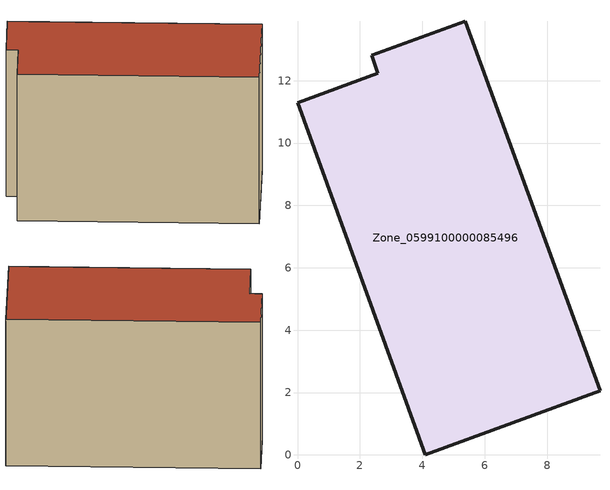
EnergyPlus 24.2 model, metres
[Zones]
Zone_0599100000085496
 floor ground (C_G): 5.38,13.91 9.7,2.05 4.09,0 0,11.29 2.58,12.24 2.38,12.81 z0
 wall outside (C_F): 4.09,0 9.7,2.05 5.38,13.91 2.38,12.81 2.58,12.24 0,11.29 4.09,0 z0:8.07
 roof outside (C_R): 9.7,2.05 5.38,13.91 2.38,12.81 2.58,12.24 0,11.29 4.09,0 z8.07
[BUILDING]
Pand.0599100000085496: North Axis=0; Terrain=City; Loads Convergence Tolerance Value=0.04; Temperature Convergence Tolerance Value=0.4; Solar Distribution=FullExterior; Maximum Number of Warmup Days=25; Minimum Number of Warmup Days=1
[Site:Location]
Rotterdam.The.Hague.AP_ZH_NLD Design_Conditions: Latitude=51.96; Longitude=4.45; Time Zone=1; Elevation=-4.5
[SITE:GROUNDTEMPERATURE:BUILDINGSURFACE]
18, 18, 18, 18, 18, 18, 18, 18, 18, 18, 18, 18
[MATERIAL] Thermal Absorptance=0.9; Solar Absorptance=0.7; Visible Absorptance=0.7
Name | Roughness | Thickness | Conductivity | Density | Specific Heat
G.TI.1946-1964 | MediumSmooth | 0.15 | 1 | 540 | 1210
F.TI.1946-1964 | Rough | 0.3 | 0.857143 | 1920 | 840
R.TI.1946-1964 | MediumRough | 0.2 | 0.277778 | 1500 | 1000
[CONSTRUCTION]
C_G: G.TI.1946-1964
C_F: F.TI.1946-1964
C_R: R.TI.1946-1964
[ZONE]
Zone_0599100000085496: Type=1; Multiplier=1; Ceiling Height=Autocalculate; Volume=Autocalculate; Floor Area=autocalculate; Part of Total Floor Area=Yes
[ZONEINFILTRATION:DESIGNFLOWRATE]
Infil_Zone_0599100000085496: Zone or ZoneList or Space or SpaceList=Zone_0599100000085496; Schedule=AlwaysOn; Design Flow Rate Calculation Method=Flow/Area; Flow Rate per Floor Area=0.003; Constant Term Coefficient=1; Temperature Term Coefficient=0; Velocity Term Coefficient=0; Velocity Squared Term Coefficient=0
[HVACTEMPLATE:ZONE:IDEALLOADSAIRSYSTEM]
Zone_0599100000085496: Maximum Heating Supply Air Temperature=50; Minimum Cooling Supply Air Temperature=13; Maximum Heating Supply Air Humidity Ratio=0.0156; Minimum Cooling Supply Air Humidity Ratio=0.0077; Heating Limit=NoLimit; Cooling Limit=NoLimit; Dehumidification Control Type=ConstantSensibleHeatRatio; Cooling Sensible Heat Ratio=0.7; Dehumidification Setpoint=60; Humidification Control Type=None; Humidification Setpoint=30; Outdoor Air Method=None; Outdoor Air Flow Rate per Person=0.00944; Outdoor Air Flow Rate per Zone Floor Area=0; Outdoor Air Flow Rate per Zone=0; Demand Controlled Ventilation Type=None; Outdoor Air Economizer Type=NoEconomizer; Heat Recovery Type=None; Sensible Heat Recovery Effectiveness=0.7; Latent Heat Recovery Effectiveness=0.65
[ZONECONTROL:THERMOSTAT]
ThermostatControl_Zone_0599100000085496: Zone or ZoneList=Zone_0599100000085496; Control Type Schedule=DualSetpointControlType; Control 1=Thermostat_Zone_0599100000085496; Temperature Difference Between Cutout And Setpoint=0
[THERMOSTATSETPOINT:DUALSETPOINT]
Thermostat_Zone_0599100000085496: Heating Setpoint Temperature Schedule=HeatingSetpoint_Zone_0599100000085496; Cooling Setpoint Temperature Schedule=CoolingSetpoint_Zone_0599100000085496
[SCHEDULE:COMPACT]
HeatingSetpoint_Zone_0599100000085496: Through: 12/31, For: AllDays, Until: 24:00, 21
CoolingSetpoint_Zone_0599100000085496: Through: 12/31, For: AllDays, Until: 24:00, 24
DualSetpointControlType: Through: 12/31, For: AllDays, Until: 24:00, 4
AlwaysOn: Through: 12/31, For: AllDays, Until: 24:00, 1
